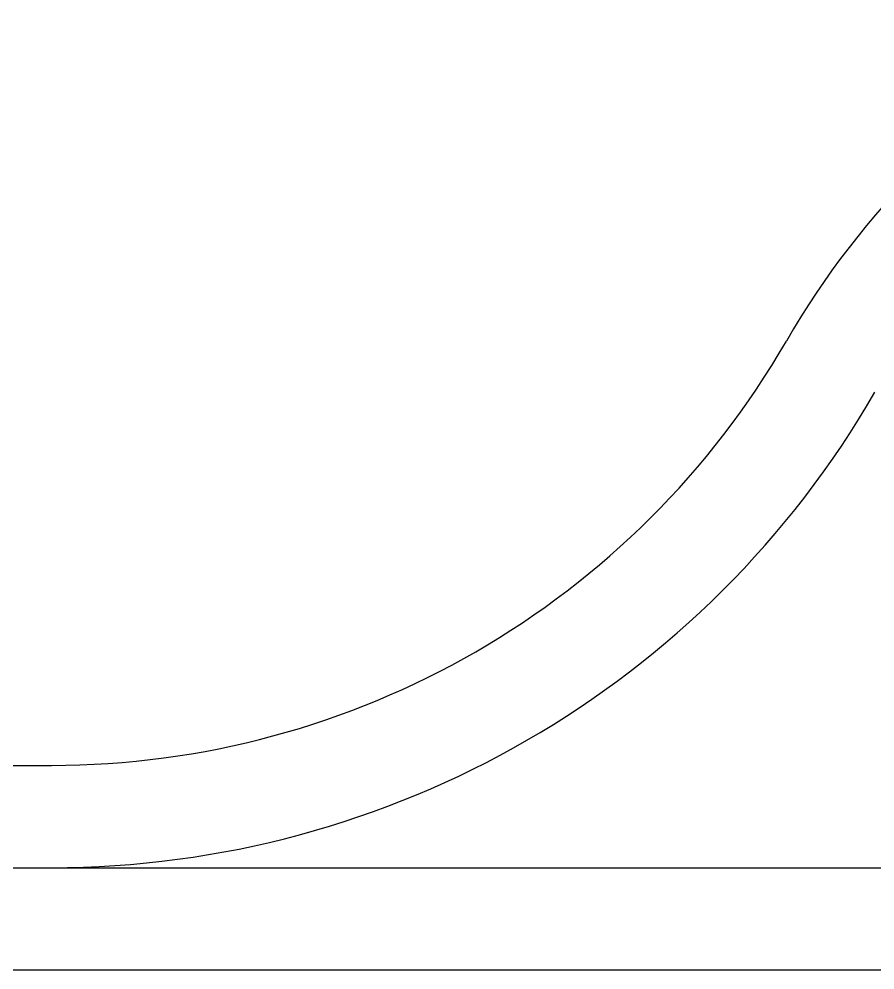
# Model space of a CAD drawing. Header units: millimetres. Extents: x -1 to 12300, y -1929 to 2470.
# Drawn here: x 5507.8 to 5758.9, y -1605.9 to -1327 of the extents above; entities that cross this region are included whole.
import ezdxf

# ---------------------------------------------------------------- set-up
doc = ezdxf.new("R2010")
doc.units = ezdxf.units.MM
doc.layers.add('0autopista', color=200, linetype='Continuous')

msp = doc.modelspace()

# ---------------------------------------------------------------- linework, layer by layer
at = {"layer": '0autopista'}
for p, q in [((5041.235, -1545.857), (5517.357, -1545.857)), ((5041.235, -1575.857), (7431.545, -1575.857)), ((5041.235, -1605.857), (7431.545, -1605.857))]:
    msp.add_line(p, q, dxfattribs=at)
for centre, radius, start, end in [((5948.39, -1545.857), 248.857, 90, 150), ((5517.357, -1297), 248.857, 270, 330), ((5517.357, -1297), 278.857, 270, 330)]:
    msp.add_arc(centre, radius, start, end, dxfattribs=at)

doc.saveas('drawing.dxf')
